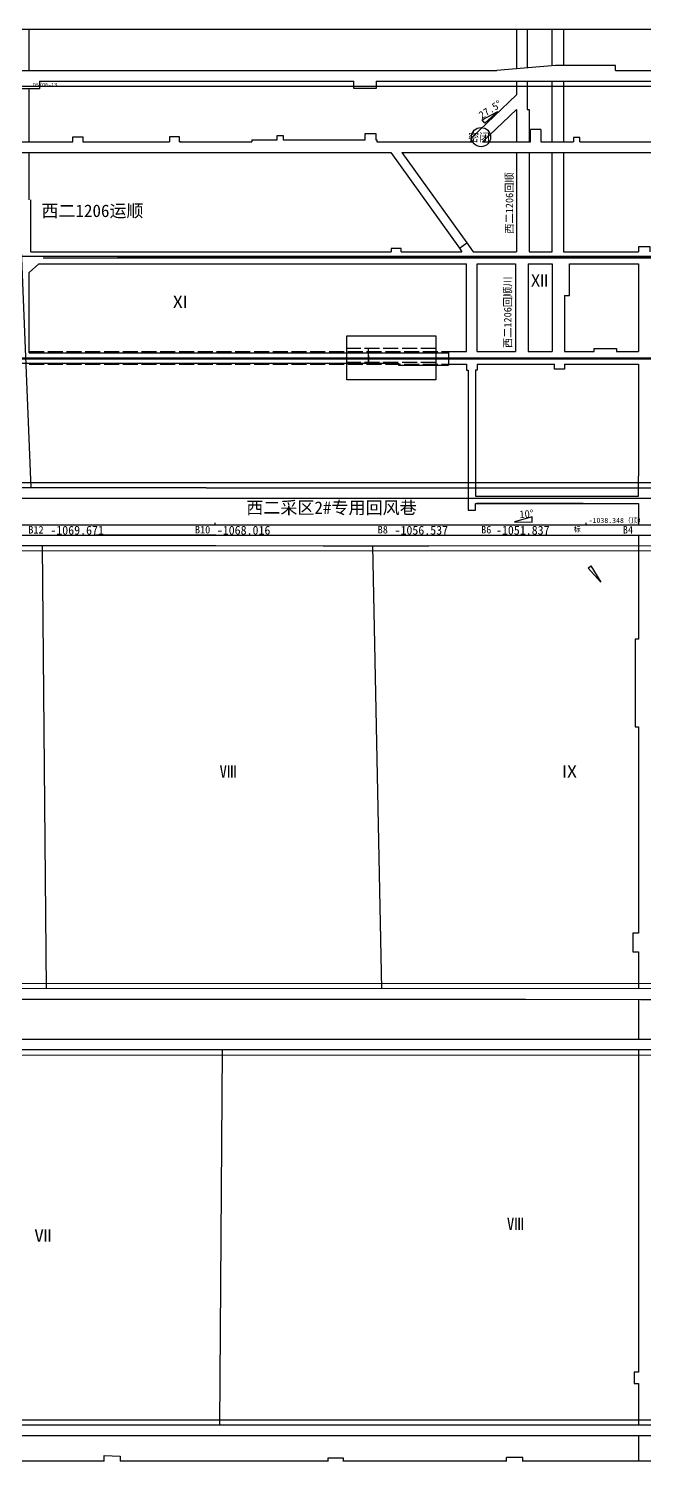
# Model space of a CAD drawing. Header units: millimetres. Extents: x 41513366 to 41522434, y 4590966 to 4600634.
# Drawn here: x 41517147 to 41517393, y 4596466 to 4597039 of the extents above; entities that cross this region are included whole.
import ezdxf

# ---------------------------------------------------------------- set-up
doc = ezdxf.new("R2010")
doc.units = ezdxf.units.MM
doc.linetypes.add('ACAD_ISO02W100', pattern=[15, 12, -3])
doc.layers.get('0').update_dxf_attribs({"lineweight": 18})
for name, color, linetype, lineweight in [('12煤巷道', 7, 'Continuous', 18), ('2016年12煤进尺', 7, 'Continuous', 18), ('7煤巷道', 6, 'Continuous', 18), ('图纸改动标记', 2, 'Continuous', 18), ('岩巷', 30, 'Continuous', 18), ('岩巷巷道名称', 30, 'Continuous', 18), ('工作面月末位置', 7, 'Continuous', 18), ('采空区工作面颜色', 6, 'Continuous', 18)]:
    doc.layers.add(name, color=color, linetype=linetype, lineweight=lineweight)
doc.styles.add('仿宋_GB2312', font='')
doc.styles.add('正体', font='')
doc.styles.add('正等线体', font='simhei.ttf')
doc.styles.get('仿宋_GB2312').set_extended_font_data('宋体')
doc.styles.get('正体').set_extended_font_data('宋体')

msp = doc.modelspace()

# ---------------------------------------------------------------- linework, layer by layer
at = {"lineweight": -3}
msp.add_lwpolyline([(41517391, 4596677.5772), (41517388.7, 4596677.5772)], dxfattribs=at)
at = {"layer": '12煤巷道', "lineweight": -3}
for p, q in [((41517361, 4597038.8669), (41517361, 4597024.352)), ((41517361, 4597018.152), (41517361, 4596993.8398)), ((41517361, 4596989.6673), (41517361, 4596949.939)), ((41517147.9, 4596949.939), (41517292.017, 4596949.939)), ((41517151.131, 4596945.139), (41517322.2, 4596945.139)), ((41517296.017, 4596949.939), (41517320.3613, 4596949.939)), ((41517324.7933, 4596949.939), (41517342.2, 4596949.939)), ((41517326.4, 4596945.139), (41517341.8, 4596945.139)), ((41517346.8, 4596945.139), (41517356.4, 4596945.139)), ((41517347.2, 4596949.939), (41517356.4, 4596949.939)), ((41517356.4, 4596945.139), (41517356.4, 4596909.989)), ((41517361, 4596949.939), (41517391, 4596949.939)), ((41517363.4, 4596945.139), (41517391, 4596945.139)), ((41517361.4, 4596932.439), (41517361.4, 4596909.989)), ((41517391, 4596852.264), (41517391, 4596860.264)), ((41517368.7998, 4596849.264), (41517326.102, 4596849.264))]:
    msp.add_line(p, q, dxfattribs=at)
for points in [[(41517147.2, 4597027.5392), (41517147.2, 4597038.8748)], [(41517342.2, 4597038.8684), (41517342.2, 4597023.0269)], [(41517346.4, 4597038.8681), (41517346.4, 4597023.3835)], [(41517356.4, 4597024.2327), (41517356.4, 4597038.8673)], [(41517147.2, 4597022.352), (41517147.2, 4597027.5392)], [(41517147.2, 4596993.8395), (41517147.2, 4597015.087)], [(41517342.2, 4597018.152), (41517342.2, 4597014.359)], [(41517342.2, 4597014.359), (41517342.2, 4597012.6215)], [(41517346.4, 4597018.152), (41517346.4, 4597014.359)], [(41517346.4, 4597014.359), (41517346.4, 4597009.3551)], [(41517356.4, 4596993.8398), (41517356.4, 4597018.152)], [(41517342.2, 4597012.6215), (41517324.2929, 4596995.5271)], [(41517346.4, 4597009.3551), (41517346.4, 4597006.815)], [(41517328.3809, 4597002.6138), (41517334.747, 4597005.9846)], [(41517329.5085, 4597001.3416), (41517328.3809, 4597002.6138)], [(41517342.2, 4597006.815), (41517328.6079, 4596993.8398)], [(41517329.5085, 4597001.3416), (41517334.747, 4597005.9846)], [(41517342.2, 4597006.815), (41517342.2, 4596993.8398)], [(41517346.4, 4597006.815), (41517347.2, 4597006.815), (41517347.2, 4596993.8398)], [(41517324.2929, 4596993.8397), (41517324.2929, 4596995.5271)], [(41517147.2, 4596970.6383), (41517147.2, 4596989.6812)], [(41517342.2, 4596989.6673), (41517342.2, 4596954.3682)], [(41517347.2, 4596989.639), (41517347.2, 4596949.939)], [(41517356.4, 4596949.939), (41517356.4, 4596989.6673)], [(41517147.9, 4596949.939), (41517147.9, 4596970.6383)], [(41517296.017, 4596949.939), (41517296.017, 4596951.239), (41517292.017, 4596951.239), (41517292.017, 4596949.939)], [(41517342.2, 4596954.3682), (41517342.2, 4596949.939)], [(41517395.6, 4596949.939), (41517395.6, 4596951.9389), (41517391, 4596951.9389), (41517391, 4596949.939)], [(41517147.2, 4596909.537), (41517147.2, 4596920.2092), (41517147.2, 4596941.5667), (41517151.131, 4596945.139)], [(41517322.2, 4596909.989), (41517322.2, 4596945.139)], [(41517326.4, 4596909.989), (41517326.4, 4596945.139)], [(41517341.8, 4596945.139), (41517341.8, 4596909.989)], [(41517346.8, 4596945.139), (41517346.8, 4596909.989)], [(41517361.4, 4596932.439), (41517363.4, 4596932.439), (41517363.4, 4596945.139)], [(41517391, 4596945.139), (41517391, 4596938.434)], [(41517391, 4596938.434), (41517391, 4596909.989)], [(41517373.2046, 4596909.989), (41517373.2046, 4596911.239), (41517382.2046, 4596911.239), (41517382.2046, 4596909.989)], [(41517128.2, 4596905.337), (41517152.208, 4596905.337), (41517163.8, 4596905.337), (41517223.205, 4596905.337)], [(41517147.2, 4596909.537), (41517152.208, 4596909.537), (41517163.8, 4596909.537), (41517223.205, 4596909.537)], [(41517223.205, 4596909.537), (41517254.206, 4596909.537), (41517286.216, 4596909.537)], [(41517223.205, 4596905.337), (41517254.206, 4596905.337), (41517286.216, 4596905.337)], [(41517286.216, 4596909.537), (41517314.2125, 4596909.537), (41517314.9548, 4596909.537)], [(41517286.216, 4596905.337), (41517294.97, 4596905.337), (41517294.97, 4596904.537), (41517314.9509, 4596904.5215)], [(41517314.9513, 4596904.989), (41517322.2, 4596904.989)], [(41517314.9551, 4596909.989), (41517322.2, 4596909.989)], [(41517322.2, 4596904.989), (41517322.2, 4596902.637), (41517322.8, 4596902.637)], [(41517326.4, 4596904.989), (41517326.4, 4596902.637), (41517325.8, 4596902.637)], [(41517326.4, 4596909.989), (41517341.8, 4596909.989)], [(41517326.4, 4596904.989), (41517357.4, 4596904.989)], [(41517346.8, 4596909.989), (41517356.4, 4596909.989)], [(41517361.4, 4596904.989), (41517361.4, 4596903.039), (41517357.4, 4596903.039), (41517357.4, 4596904.989)], [(41517361.4, 4596909.989), (41517373.2046, 4596909.989)], [(41517361.4, 4596904.989), (41517391, 4596904.989)], [(41517382.2046, 4596909.989), (41517391, 4596909.989)], [(41517391, 4596904.989), (41517391, 4596890.237)], [(41517322.8, 4596902.637), (41517322.8, 4596886.5542), (41517322.8, 4596859.5541)], [(41517325.8, 4596902.637), (41517325.8, 4596886.5542), (41517325.8, 4596859.5541), (41517325.8, 4596852.264)], [(41517391, 4596890.237), (41517391, 4596860.264)], [(41517322.8, 4596859.5541), (41517322.8, 4596846.577)], [(41517322.8, 4596859.5541), (41517322.8, 4596846.577), (41517325.8, 4596846.577), (41517325.8, 4596849.264)], [(41517325.8, 4596852.264), (41517326.102, 4596852.264), (41517368.7998, 4596852.264)], [(41517325.8, 4596849.264), (41517326.102, 4596849.264), (41517368.7998, 4596849.264)], [(41517368.7998, 4596852.264), (41517391, 4596852.264)], [(41517368.7998, 4596849.264), (41517391, 4596849.264)], [(41517391, 4596849.264), (41517391, 4596844.26), (41517391, 4596840.649)], [(41517391, 4596836.6431), (41517391, 4596813.737)], [(41517391, 4596813.737), (41517391, 4596795.0753)], [(41517391, 4596795.09), (41517389.57, 4596795.09), (41517389.57, 4596760.09), (41517391, 4596760.09)], [(41517391, 4596760.09), (41517391, 4596724.1001)], [(41517391, 4596724.1001), (41517391, 4596677.5772)], [(41517391, 4596677.5772), (41517388.7, 4596677.5772), (41517388.7, 4596670.0772)], [(41517388.7, 4596670.0772), (41517391, 4596670.0772)], [(41517391, 4596670.0772), (41517391, 4596655.3543)], [(41517391, 4596651.0817), (41517391, 4596645.1)], [(41517391, 4596645.1), (41517391, 4596635.0981)], [(41517391, 4596630.8981), (41517391, 4596540.1)], [(41517391, 4596540.1), (41517391, 4596502.134)], [(41517391, 4596502.134), (41517389.2, 4596502.134), (41517389.2, 4596497.634), (41517391, 4596497.634)], [(41517391, 4596497.634), (41517391, 4596480.9)], [(41517391, 4596476.7), (41517391, 4596466.462)]]:
    msp.add_lwpolyline(points, dxfattribs=at)
at = {"layer": '2016年12煤进尺', "color": 1, "lineweight": -3, "ltscale": 2}
msp.add_line((41517110.9781, 4596948.183), (41517773.213, 4596948.185), dxfattribs=at)
at = {"layer": '2016年12煤进尺', "color": 0, "lineweight": -3, "ltscale": 2}
for p, q in [((41517152.852, 4596947.512), (41517759.3458, 4596947.512)), ((41517314.9551, 4596909.989), (41517314.9509, 4596904.5215))]:
    msp.add_line(p, q, dxfattribs=at)
at = {"layer": '2016年12煤进尺', "color": 2, "lineweight": -3, "ltscale": 2}
msp.add_line((41517773.214, 4596947.834), (41517182.6113, 4596947.834), dxfattribs=at)
at = {"layer": '7煤巷道', "lineweight": -3}
for p, q in [((41516923.6553, 4597022.352), (41517334.2521, 4597022.352)), ((41517514.108, 4596635.0884), (41516901.7851, 4596635.1368)), ((41518215.0742, 4596630.833), (41516903.23, 4596630.9367)), ((41517407.978, 4596480.9), (41516903.23, 4596480.9)), ((41518454.731, 4596476.7), (41516893.83, 4596476.7)), ((41518454.731, 4596476.7), (41516896.83, 4596476.7)), ((41517183.695, 4596468.4688), (41517183.695, 4596466.462)), ((41517266.874, 4596466.455), (41517266.874, 4596467.855)), ((41517266.874, 4596467.855), (41517272.874, 4596467.855)), ((41517272.874, 4596467.855), (41517272.8739, 4596466.455))]:
    msp.add_line(p, q, dxfattribs=at)
for points in [[(41516888.9049, 4597038.7938), (41516936.5321, 4597038.839), (41517027.8242, 4597038.872), (41517112.1571, 4597038.874), (41517195.2311, 4597038.876), (41517286.0559, 4597038.873), (41517372.3387, 4597038.866), (41517412.4598, 4597038.864), (41517480.2639, 4597038.862), (41517568.3309, 4597038.859), (41517642.865, 4597038.86), (41517726.2599, 4597038.858), (41517815.8289, 4597039.068), (41517897.8161, 4597039.07), (41517944.1674, 4597039.075), (41518036.8515, 4597039.06), (41518135.2533, 4597039.07), (41518173.7071, 4597039.071), (41518255.4927, 4597039.088), (41518355.2956, 4597039.076), (41518483.7683, 4597039.0882)], [(41517381.805, 4597022.352), (41517381.805, 4597024.352), (41517357.805, 4597024.352), (41517334.2521, 4597022.352)], [(41517381.805, 4597022.352), (41518434.4628, 4597022.352)], [(41517151.393, 4597018.087), (41517151.393, 4597015.087), (41517136.893, 4597015.087), (41517136.893, 4597018.087)], [(41517151.393, 4597018.152), (41517277.093, 4597018.152)], [(41517286.093, 4597018.152), (41517286.093, 4597015.152), (41517277.093, 4597015.152), (41517277.093, 4597018.152)], [(41517286.093, 4597018.152), (41517432.756, 4597018.152)], [(41517217.9866, 4596855.5217), (41517099.021, 4596855.5217)], [(41517217.9866, 4596855.5217), (41517339.8966, 4596855.5217)], [(41517339.8966, 4596855.5217), (41517451.4166, 4596855.5217)], [(41517217.9866, 4596851.3217), (41517099.0442, 4596851.3217)], [(41517339.8966, 4596851.3217), (41517217.9866, 4596851.3217)], [(41517425.476, 4596851.3217), (41517339.8966, 4596851.3217)], [(41516898.928, 4596832.505), (41517078.486, 4596832.504), (41517174.0482, 4596832.528), (41517221.895, 4596832.528), (41517264.8088, 4596832.425), (41517307.0749, 4596832.422), (41517398.6932, 4596832.445), (41517442.591, 4596832.445), (41517530.2858, 4596832.422), (41517613.3696, 4596832.388), (41517652.4358, 4596832.381), (41517742.9863, 4596832.408), (41517834.9257, 4596832.38), (41517927.278, 4596832.378), (41517966.5502, 4596832.387), (41518013.0641, 4596832.391)], [(41517926.5325, 4596655.458), (41516898.922, 4596655.2589)], [(41516898.6921, 4596651.0543), (41516941.3183, 4596651.114), (41516990.7375, 4596651.143), (41517029.9203, 4596651.113), (41517116.9095, 4596651.162), (41517207.4456, 4596651.224), (41517253.6427, 4596651.209), (41517345.7867, 4596651.176), (41517391.7941, 4596651.08), (41517438.0591, 4596651.083), (41517529.1144, 4596651.126), (41517619.54, 4596651.122), (41517713.4722, 4596651.141), (41517807.2117, 4596651.315), (41517845.6979, 4596651.312), (41517926.5364, 4596651.258)], [(41517177.194, 4596466.462), (41517109.195, 4596466.462)], [(41517177.195, 4596466.462), (41517177.195, 4596468.762), (41517183.695, 4596468.4688)], [(41517230.174, 4596466.462), (41517183.6742, 4596466.462)], [(41517266.874, 4596466.462), (41517230.174, 4596466.462)], [(41517338.129, 4596466.462), (41517272.8739, 4596466.462)], [(41517338.129, 4596466.455), (41517338.129, 4596467.955)], [(41517344.629, 4596466.455), (41517344.629, 4596467.955), (41517338.129, 4596467.955)], [(41517368.066, 4596466.462), (41517344.629, 4596466.462)], [(41517413.6673, 4596466.462), (41517368.066, 4596466.462)]]:
    msp.add_lwpolyline(points, dxfattribs=at)
at = {"layer": '7煤巷道', "lineweight": -3, "ltscale": 10}
msp.add_lwpolyline([(41516891.328, 4596836.705), (41517078.4861, 4596836.704), (41517174.0472, 4596836.728), (41517221.9, 4596836.728), (41517264.814, 4596836.625), (41517307.0752, 4596836.622), (41517398.6922, 4596836.645), (41517442.591, 4596836.645), (41517530.2869, 4596836.622), (41517613.3714, 4596836.588), (41517652.4366, 4596836.581), (41517742.985, 4596836.608), (41517834.927, 4596836.58), (41517927.2781, 4596836.578), (41517966.5492, 4596836.587), (41518013.0637, 4596836.591)], dxfattribs=at)
at = {"layer": '图纸改动标记', "color": 2, "lineweight": -3, "ltscale": 2}
msp.add_lwpolyline([(41517274.3375, 4596916.2648), (41517309.8766, 4596916.2648), (41517309.8766, 4596898.7358), (41517274.3375, 4596898.7358)], close=True, dxfattribs=at)
at = {"layer": '图纸改动标记', "color": 2, "linetype": 'ACAD_ISO02W100', "lineweight": -3, "ltscale": 0.5}
for points in [[(41517309.8766, 4596911.189), (41517274.3375, 4596911.189)], [(41517309.8766, 4596905.589), (41517274.3375, 4596905.589)]]:
    msp.add_lwpolyline(points, dxfattribs=at)
at = {"layer": '图纸改动标记', "lineweight": -3, "ltscale": 2}
for points in [[(41517283.008, 4596905.339), (41517283.008, 4596911.189)], [(41517283.008, 4596908.467), (41517283.008, 4596905.337)]]:
    msp.add_lwpolyline(points, dxfattribs=at)
at = {"layer": '图纸改动标记', "color": 4, "linetype": 'ByBlock', "lineweight": -3, "ltscale": 2}
msp.add_lwpolyline([(41519402.272, 4596907.039), (41516489.893, 4596907.039)], dxfattribs=at)
at = {"layer": '图纸改动标记', "color": 3, "lineweight": -3, "ltscale": 2}
msp.add_lwpolyline([(41519281.9457, 4596907.439), (41516490.0198, 4596907.439)], dxfattribs=at)
at = {"layer": '图纸改动标记', "color": 3, "linetype": 'ACAD_ISO02W100', "lineweight": -3, "ltscale": 0.5}
for points in [[(41517147.2, 4596909.989), (41517314.9551, 4596909.989)], [(41517147.2, 4596904.989), (41517314.9513, 4596904.989)]]:
    msp.add_lwpolyline(points, dxfattribs=at)
at = {"layer": '图纸改动标记', "color": 3, "linetype": 'Continuous', "lineweight": -3, "ltscale": 2}
msp.add_lwpolyline([(41517370.8525, 4596823.4146), (41517371.8802, 4596824.3433), (41517375.8903, 4596817.8396)], close=True, dxfattribs=at)
at = {"layer": '图纸改动标记', "lineweight": -3, "ltscale": 2}
msp.add_circle((41517327.9754, 4596995.7511), 3.8361, dxfattribs=at)
at = {"layer": '岩巷', "lineweight": -3}
for p, q in [((41517347.7, 4596993.8398), (41517347.7, 4596998.8398)), ((41517351.9, 4596998.8398), (41517347.7, 4596998.8398)), ((41517236.362, 4596994.6391), (41517246.381, 4596994.6391)), ((41517286.362, 4596994.6391), (41517286.362, 4596993.8397)), ((41517319.3179, 4596951.3919), (41517322.2421, 4596953.4917))]:
    msp.add_line(p, q, dxfattribs=at)
for points in [[(41517246.381, 4596994.6391), (41517246.381, 4596996.4391), (41517248.881, 4596996.4391), (41517248.881, 4596994.6391)], [(41517281.681, 4596994.6392), (41517281.681, 4596997.1392), (41517285.881, 4596997.1392), (41517285.881, 4596994.6392)], [(41517351.9, 4596998.8398), (41517351.9, 4596993.8398)], [(41517138.1, 4596993.8395), (41517155.445, 4596993.8395)], [(41517155.445, 4596993.8395), (41517164.647, 4596993.8395), (41517164.647, 4596995.8395), (41517168.647, 4596995.8395), (41517168.647, 4596993.8395)], [(41517155.445, 4596993.8395), (41517164.647, 4596993.8395)], [(41517168.647, 4596993.8395), (41517203.347, 4596993.8395)], [(41517207.817, 4596993.8395), (41517207.347, 4596993.8395), (41517207.347, 4596995.8395), (41517203.347, 4596995.8395), (41517203.347, 4596993.8395)], [(41517207.347, 4596993.8395), (41517207.817, 4596993.8395)], [(41517207.817, 4596993.8395), (41517236.362, 4596993.8396)], [(41517236.362, 4596994.6391), (41517236.362, 4596993.8396)], [(41517248.881, 4596994.6391), (41517281.681, 4596994.6391)], [(41517285.881, 4596994.6391), (41517286.362, 4596994.6391)], [(41517286.362, 4596993.8397), (41517292.561, 4596993.8397)], [(41517292.561, 4596993.8397), (41517314.351, 4596993.8397), (41517324.2929, 4596993.8397)], [(41517328.6079, 4596993.8398), (41517347.7, 4596993.8398)], [(41517351.9, 4596993.8398), (41517354.257, 4596993.8398)], [(41517354.257, 4596993.8398), (41517364.951, 4596993.8398)], [(41517367.551, 4596993.8398), (41517367.551, 4596995.6398), (41517364.951, 4596995.6398), (41517364.951, 4596993.8398)], [(41517367.551, 4596993.8398), (41517386.851, 4596993.8399)], [(41517386.851, 4596993.8399), (41517406.851, 4596993.8399)], [(41517134.831, 4596989.639), (41517155.445, 4596989.639)], [(41517155.445, 4596989.639), (41517207.817, 4596989.6391)], [(41517207.817, 4596989.6389), (41517291.8527, 4596989.639)], [(41517291.8527, 4596989.639), (41517319.3179, 4596951.3919)], [(41517296.2848, 4596989.639), (41517314.351, 4596989.639), (41517327.051, 4596989.639)], [(41517296.2848, 4596989.639), (41517322.2421, 4596953.4917)], [(41517327.051, 4596989.639), (41517354.257, 4596989.639), (41517361, 4596989.639), (41517386.851, 4596989.639)], [(41517386.851, 4596989.639), (41517406.851, 4596989.639), (41517429.918, 4596989.639)], [(41517319.3179, 4596951.3919), (41517320.3613, 4596949.939)], [(41517322.2421, 4596953.4917), (41517324.7933, 4596949.939)], [(41517166.097, 4596836.449), (41516898.747, 4596836.449), (41516898.747, 4596840.649), (41516899.3, 4596840.649), (41516899.3, 4596861.137)], [(41517221.6366, 4596840.65), (41517221.6366, 4596841.6073)], [(41517341.3, 4596841.9067), (41517348.3798, 4596841.9007), (41517348.4609, 4596843.9241), (41517341.3, 4596841.9067)], [(41517370.08, 4596840.649), (41517370.08, 4596841.6063)], [(41517166.097, 4596840.649), (41516903.5, 4596840.649)], [(41517391, 4596840.649), (41517166.097, 4596840.649)], [(41517391, 4596836.449), (41517166.097, 4596836.449)], [(41517573.1741, 4596840.649), (41517391, 4596840.649)], [(41517573.1744, 4596836.4544), (41517391, 4596836.449)]]:
    msp.add_lwpolyline(points, dxfattribs=at)
at = {"layer": '工作面月末位置', "color": 241, "lineweight": -3}
msp.add_line((41517141.3164, 4597016.152), (41517147.933, 4596855.5217), dxfattribs=at)
at = {"layer": '工作面月末位置', "color": 20, "lineweight": -3}
for p, q in [((41517154.1226, 4596655.3084), (41517152.5278, 4596832.5226)), ((41517284.5297, 4596832.4236), (41517288.1214, 4596655.3343))]:
    msp.add_line(p, q, dxfattribs=at)
at = {"layer": '工作面月末位置', "color": 241, "lineweight": -3}
msp.add_lwpolyline([(41517224.4362, 4596630.9113), (41517223.369, 4596480.9)], dxfattribs=at)
at = {"layer": '采空区工作面颜色', "color": 241, "lineweight": -3}
for points in [[(41516927.7373, 4597016.152), (41517408.9913, 4597016.152), (41517418.6536, 4596857.5217), (41516933.4795, 4596857.5217)], [(41516905.23, 4596628.9365), (41518204.042, 4596628.8339), (41518214.5666, 4596482.9), (41516905.23, 4596482.9)]]:
    msp.add_lwpolyline(points, close=True, dxfattribs=at)
at = {"layer": '采空区工作面颜色', "color": 20, "lineweight": -3}
msp.add_lwpolyline([(41516900.9279, 4596830.5047), (41517806.8616, 4596830.3882), (41517801.2288, 4596657.4337), (41516900.9221, 4596657.2593)], close=True, dxfattribs=at)

# ---------------------------------------------------------------- texts
at = {"layer": '12煤巷道', "lineweight": -3, "insert": (41517326.6417, 4597005.4323), "char_height": 3.05889, "width": 22.318737, "attachment_point": 1, "rotation": 32.557538, "style": '正等线体'}
msp.add_mtext('27.5%%D', dxfattribs=at)
at = {"layer": '2016年12煤进尺', "lineweight": -3, "insert": (41517148.7308, 4597017.4578), "char_height": 2.5, "width": 13.991765, "attachment_point": 1, "style": '正等线体'}
msp.add_mtext('{\\H0.625x;05/06-13}', dxfattribs=at)
at = {"layer": '图纸改动标记', "lineweight": -3, "ltscale": 2, "insert": (41517331.5234, 4596995.4403), "char_height": 3.2, "width": 12.94382, "attachment_point": 6, "style": '正等线体'}
msp.add_mtext('密闭', dxfattribs=at)
at = {"layer": '岩巷', "lineweight": -3, "insert": (41517343.2092, 4596846.4561), "char_height": 3.05889, "width": 22.318737, "attachment_point": 1, "rotation": 4.010162, "style": '正等线体'}
msp.add_mtext('10%%D', dxfattribs=at)
at = {"layer": '岩巷', "lineweight": -3, "style": '正等线体'}
for s, insert, char_height, width, attachment_point in [('-1038.348（顶）', (41517371.0342, 4596842.4019), 2, 29.679775, 4), ('B12', (41517153.0371, 4596838.7987), 3, 9.050562, 6), ('-1069.671', (41517155.7165, 4596838.5784), 3.5, 32.296348, 4), ('B10', (41517219.6737, 4596838.7987), 3, 9.126404, 6), ('-1068.016', (41517222.3025, 4596838.5784), 3.5, 33.65309, 4), ('B8', (41517290.7278, 4596838.8027), 3, 5.865169, 6), ('-1056.537', (41517293.3735, 4596838.5824), 3.5, 33.535112, 4), ('B6', (41517332.1025, 4596838.8007), 3, 6.042135, 6), ('-1051.837', (41517333.9585, 4596838.5804), 3.5, 33.535112, 4), ('标', (41517367.802, 4596838.8868), 2, 4.095506, 6), ('B4', (41517388.7654, 4596838.7987), 3, 6.067416, 6)]:
    msp.add_mtext(s, dxfattribs=dict(at, insert=insert, char_height=char_height, width=width, attachment_point=attachment_point))
at = {"layer": '岩巷巷道名称', "color": 0, "linetype": 'Continuous', "lineweight": -3, "char_height": 3, "attachment_point": 6, "rotation": 90, "style": '仿宋_GB2312'}
for s, insert, width in [('西二1206回顺', (41517339.4938, 4596981.6462), 37.725), ('西二1206回顺川', (41517338.8318, 4596940.0506), 43.65)]:
    msp.add_mtext(s, dxfattribs=dict(at, insert=insert, width=width))
at = {"layer": '岩巷巷道名称', "color": 0, "linetype": 'Continuous', "lineweight": -3, "insert": (41517193.0063, 4596966.007), "char_height": 5, "width": 63.455056, "attachment_point": 6, "style": '正等线体'}
msp.add_mtext('西二1206运顺', dxfattribs=at)
at = {"layer": '岩巷巷道名称', "linetype": 'Continuous', "lineweight": -3, "insert": (41517234.0728, 4596850.143), "char_height": 5, "width": 197.9996, "attachment_point": 1, "style": '正等线体'}
msp.add_mtext('西二采区2#专用回风巷', dxfattribs=at)
at = {"layer": '工作面月末位置', "color": 241, "lineweight": -3, "char_height": 5, "attachment_point": 1, "style": '正体'}
for s, insert, width in [('Ⅻ', (41517348.0369, 4596940.9376), 19.673367), ('Ⅺ', (41517204.2854, 4596932.4097), 17.924623), ('Ⅷ', (41517338.4427, 4596563.8747), 21.144317), ('Ⅶ', (41517149.4302, 4596559.2078), 34.637037)]:
    msp.add_mtext(s, dxfattribs=dict(at, insert=insert, width=width))
at = {"layer": '工作面月末位置', "color": 20, "lineweight": -3, "char_height": 5, "width": 25.592271, "attachment_point": 1, "style": '正体'}
for s, insert in [('Ⅷ', (41517223.5287, 4596744.7067)), ('Ⅸ', (41517359.9371, 4596744.7067))]:
    msp.add_mtext(s, dxfattribs=dict(at, insert=insert))

doc.saveas('drawing.dxf')
